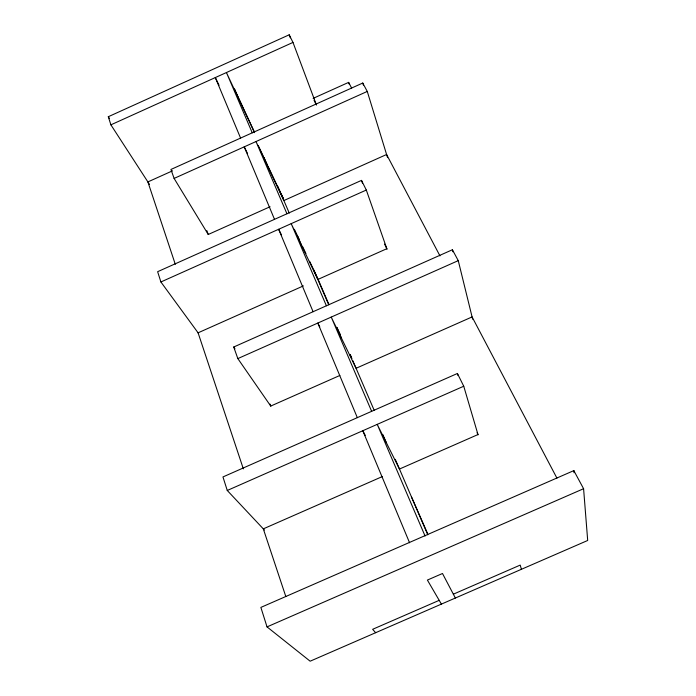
<?xml version="1.0" encoding="UTF-8"?>
<svg xmlns="http://www.w3.org/2000/svg" width="696" height="696" viewBox="0 0 696 696"><rect width="100%" height="100%" fill="white"/><g stroke="black" fill="none" stroke-linecap="round" stroke-linejoin="round"><path stroke-width="1.04" d="M149.483 184.379L110.89 124.836L108.306 116.719L289.197 34.8L292.981 42.421L316.489 105.087M110.89 124.836L292.981 42.421M313.113 98.388L348.635 82.38L351.645 88.105M387.55 157.635L367.27 91.437L362.746 83.033L170.938 169.467L174.104 178.42L208.243 234.482L270.057 206.747M172.53 170.825L147.891 181.917L175.305 264.323M174.104 178.42L367.27 91.437M387.046 249.299L366.305 190.043L361.502 180.386L157.635 271.692L160.898 281.967L198.525 333.419M160.898 281.967L366.305 190.043M303.386 285.899L198.09 332.819L243.348 468.869M270.814 406.186L237.832 358.597L233.734 347.008L452.4 249.751L458.255 260.643L472.636 319.16M237.832 358.597L458.255 260.643M339.865 375.457L270.727 406.064L270.005 404.08M478.065 434.843L463.745 386.228L457.411 373.482L222.955 476.943L227.261 490.471L264.41 530.039M227.261 490.471L463.745 386.228M382.417 476.534L263.305 528.864L285.804 596.489M573.826 470.618L260.87 607.408L267.029 626.887L310.146 661.2L587.694 540.47L583.587 488.714L573.826 470.618L574.035 472.758M267.029 626.887L583.587 488.714M439.202 600.343L372.638 629.306L375.649 632.707M453.348 594.184L520.216 565.091L521.408 569.302M233.734 347.008L234.952 348.792M108.306 116.719L109.489 118.546M441.394 604.111L427.396 580.072L442.491 573.495L455.367 598.029M365.278 435.383L362.79 430.728L409.579 542.784M439.959 255.884L386.593 154.503L283.864 200.552L255.998 141.549L286.952 213.776M556.913 478.1L472.088 316.932L356.082 368.28L331.235 317.089L371.638 411.336M319.795 326.902L317.82 323.048L357.326 417.652M411.597 497.205L427.64 533.658M281.532 235.013L278.661 229.271L313.087 311.712M314.026 100.25L315.401 103.043M384.566 244.079L386.837 248.707L317.837 279.461L291.198 223.66L326.398 305.788M477.082 432.721L477.978 434.556L399.469 469.043L377.223 424.369L425.073 536.016M247.567 153.616L244.235 146.839L274.511 219.344M336.881 327.433L340.179 334.245M350.071 354.673L351.01 356.622M219.04 85.26L215.308 77.569L240.581 138.086M294.373 229.332L299.002 239.041M302.69 246.775L305.927 253.553M309.616 261.287L316.375 275.477M258.268 145.56L263.349 156.339M263.81 157.305L267.003 164.073M267.916 166.013L283.437 198.899L281.75 194.984M254.597 132.666L226.426 72.541L252.256 132.823M316.81 276.39L328.747 304.082M254.345 131.996L234.43 88.984L237.754 96.718M277.695 186.224L289.266 213.089M313.765 269.996L328.764 304.822M350.201 354.621L351.924 358.614M352.733 360.511L374.248 410.457M395.285 459.317L427.788 534.806M263.767 157.296L267.055 164.952M297.618 236.135L301.794 245.862M336.803 327.381L341.153 337.525M382.783 434.461L386.141 442.273M289.197 34.8L290.336 37.845M206.834 230.628L208.234 234.465M361.502 180.386L362.572 183.422M348.635 82.38L349.235 84.242M362.746 83.033L363.39 85.112M457.411 373.482L458.029 375.553M452.4 249.751L452.913 251.821"/></g></svg>
